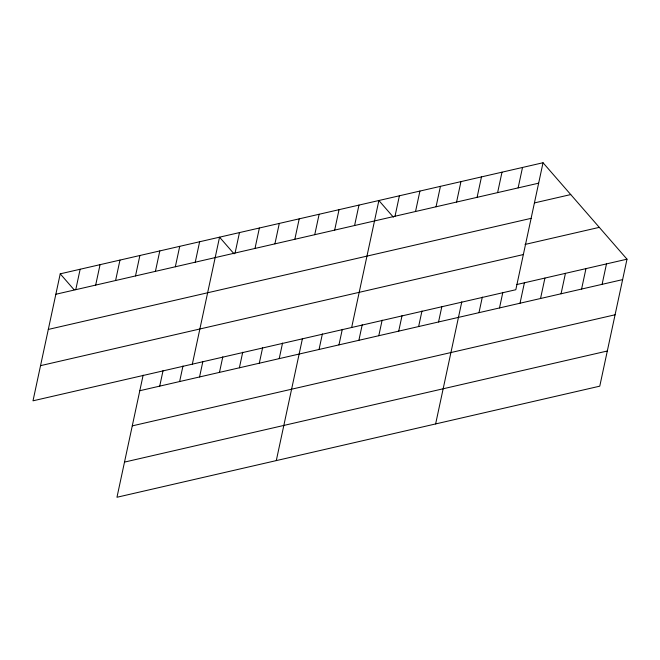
<?xml version="1.0" encoding="UTF-8"?>
<svg xmlns="http://www.w3.org/2000/svg" width="660" height="660" viewBox="0 0 660 660"><rect width="100%" height="100%" fill="white"/><g stroke="black" fill="none" stroke-linecap="round" stroke-linejoin="round"><path stroke-width="0.99" d="M60.225 273.834L33 400.818L515.815 289.724L543.031 162.739L60.225 273.834L74.077 289.748M75.76 289.69L80.141 269.255M95.675 285.103L100.056 264.676M115.591 280.525L119.971 260.089M135.506 275.938L139.887 255.511M155.422 271.359L159.802 250.924M143.146 375.144L116.968 497.26L599.775 386.166L627 259.182L543.031 162.739M175.337 266.772L179.718 246.345M159.72 386.133L163.061 370.565M195.253 262.193L199.633 241.758M179.636 381.546L182.977 365.978M192.332 364.155L219.549 237.179L234.061 253.844M199.551 376.967L202.892 361.399M235.084 253.027L239.464 232.592M219.475 372.38L222.808 356.812M254.999 248.44L259.38 228.013M239.39 367.801L242.723 352.234M274.915 243.862L279.296 223.426M259.306 363.214L262.639 347.647M294.83 239.283L299.211 218.848M279.221 358.636L282.554 343.068M314.746 234.696L319.126 214.261M276.292 460.597L302.47 338.481M334.661 230.117L339.042 209.682M319.052 349.47L322.385 333.902M354.585 225.53L358.966 205.095M338.968 344.883L342.301 329.315M351.656 327.492L378.881 200.516L393.393 217.189M358.883 340.304L362.224 324.736M395.018 216.224L399.399 195.797M378.799 335.717L382.14 320.149M415.536 211.505L419.917 191.07M398.714 331.138L402.055 315.571M436.054 206.786L440.435 186.351M418.63 326.551L421.971 310.984M456.571 202.059L460.952 181.632M438.545 321.973L441.886 306.405M477.097 197.34L481.478 176.905M435.625 423.935L461.802 301.826M497.615 192.621L501.996 172.186M478.987 312.667L482.32 297.099M518.133 187.894L522.514 167.467M499.505 307.948L502.837 292.38M520.022 303.229L524.403 282.793M540.54 298.501L544.921 278.075M561.058 293.783L565.438 273.347M581.584 289.063L585.964 268.628M602.101 284.336L606.482 263.909M55.844 294.269L538.651 183.175M534.592 202.884L570.743 194.568M48.304 329.431L531.118 218.336M525.03 244.447L599.288 227.362M40.541 365.656L523.347 254.562M516.582 284.592L627 259.182M139.804 390.712L622.619 279.617M132.272 425.873L615.079 314.779M124.501 462.099L607.315 351.004"/></g></svg>
